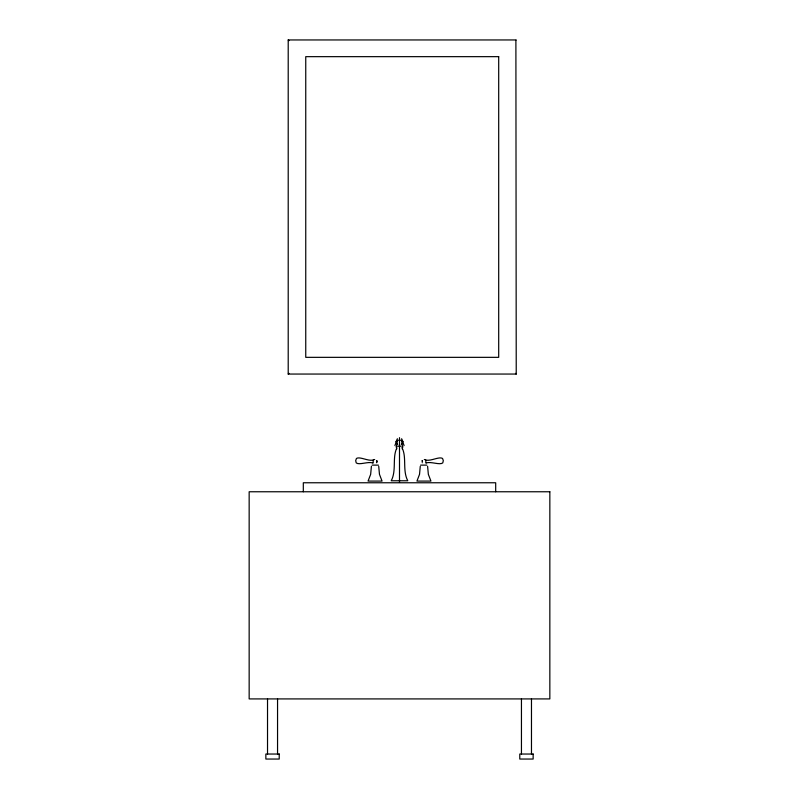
<?xml version="1.0" encoding="UTF-8"?>
<svg xmlns="http://www.w3.org/2000/svg" width="799" height="799" viewBox="0 0 799 799"><rect width="100%" height="100%" fill="white"/><g stroke="black" fill="none" stroke-linecap="round" stroke-linejoin="round"><path stroke-width="1.2" d="M399.5 440.409L399.5 437.652M396.604 449.258L396.903 440.309L397.113 441.627M425.607 459.745L426.007 462.971M376.798 462.521L376.719 462.741M376.818 462.072L376.778 461.263M372.993 462.971L373.393 459.745M422.212 462.581L422.281 462.741M396.694 448.299C392.229 457.737 396.614 470.601 391.23 480.768L407.77 480.768C402.386 470.601 406.771 457.737 402.306 448.299M422.222 461.193L422.182 460.564L422.222 461.263M401.887 441.627L402.097 440.309L402.396 449.258M378.726 466.316L379.465 474.336L382.052 481.088L368.069 481.088L370.656 474.336L371.395 466.316M427.605 466.316L428.344 474.336L430.931 481.088L416.948 481.088L419.535 474.336L420.274 466.316M394.926 445.592L397.363 438.721M376.778 461.143L376.818 460.564L376.838 461.692M401.298 444.444L403.096 441.398L400.619 440.179M515.894 40.28L516.234 374.052L288.209 374.052L288.209 39.95L516.234 39.95M288.209 374.052L288.958 373.343M396.823 446.301L396.004 446.801L396.524 447.33M402.177 447.43L402.996 446.931L402.476 446.411M398.381 440.179L395.904 441.398L397.702 444.444M374.142 459.625L374.701 459.535M425.977 460.104C430.941 461.293 439.23 456.319 442.536 458.416L443.315 460.633L442.766 462.911C439.7 465.338 430.931 461.263 426.127 462.971M424.299 459.535L424.858 459.625M426.826 465.118L420.604 465.118M398.132 446.172L400.868 446.172M378.396 465.118L372.174 465.118M372.873 462.971C368.069 461.263 359.3 465.338 356.234 462.911L355.685 460.633L356.464 458.416C359.77 456.319 368.059 461.293 373.023 460.104M288.209 39.95L288.958 40.659M515.485 373.343L516.234 374.052M401.637 438.721L404.074 445.592M531.475 698.915L531.475 754.036M521.447 698.915L521.447 754.036M495.69 491.765L495.69 482.766L303.31 482.766L303.31 491.765M399.5 439.999L399.5 482.416M277.553 698.915L277.553 754.036M267.525 698.915L267.525 754.036M498.696 56.659L305.747 56.659L305.747 357.343L498.696 357.343L498.696 56.659M549.842 491.765L249.158 491.765L249.158 698.915L549.842 698.915L549.842 491.765M279.221 754.036L265.857 754.036L265.857 759.05L279.221 759.05L279.221 754.036M533.143 754.036L519.779 754.036L519.779 759.05L533.143 759.05L533.143 754.036"/></g></svg>
